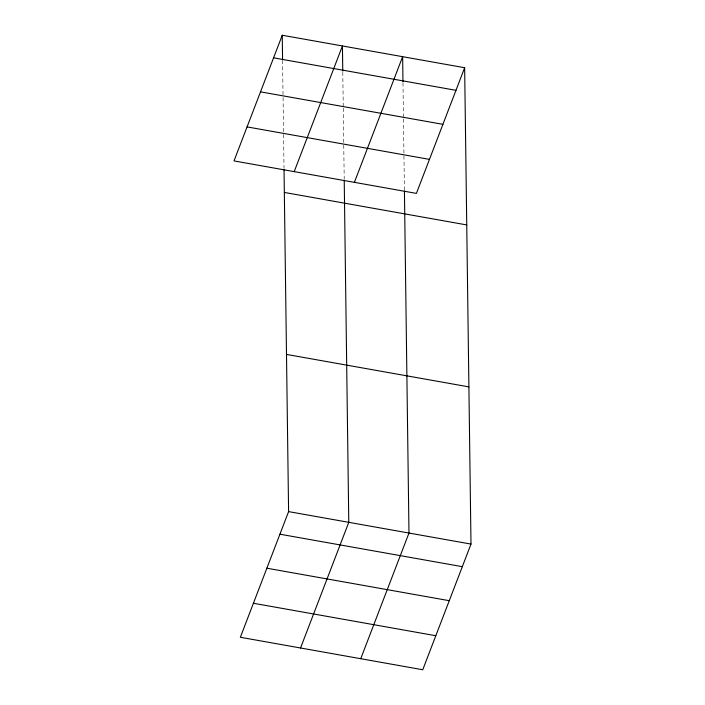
<?xml version="1.0" encoding="UTF-8"?>
<svg xmlns="http://www.w3.org/2000/svg" width="705" height="705" viewBox="0 0 705 705"><rect width="100%" height="100%" fill="white"/><g stroke="black" fill="none" stroke-linecap="round" stroke-linejoin="round"><path stroke-width="0.53" stroke-dasharray="3.52 2.64" d="M402.978 82.882L403.445 117.814M403.463 118.907L404.406 189.865M342.789 72.166L343.256 107.098M343.264 108.191L344.207 179.149M282.573 60.357L283.058 96.382M283.075 97.475L284.018 168.433"/><path stroke-width="1.06" d="M282.247 35.25L234.007 160.916L416.408 193.39L464.648 67.724L282.247 35.25L282.564 59.264M294.196 171.632L342.436 45.966L342.771 71.073M354.395 182.348L402.634 56.682L402.969 81.798M284.027 169.526L288.592 511.61L240.352 637.276L422.753 669.75L470.993 544.084L464.648 67.724M300.541 647.992L348.781 522.326L344.225 180.242M360.74 658.708L408.979 533.042L404.423 190.958M273.575 57.836L455.976 90.319M260.515 91.853L442.925 124.336M247.058 126.9L429.468 159.374M284.335 192.447L466.745 224.93M286.494 354.412L468.904 386.886M288.592 511.61L470.993 544.084M279.911 534.196L462.321 566.679M266.86 568.212L449.27 600.695M253.403 603.26L435.813 635.734"/></g></svg>
